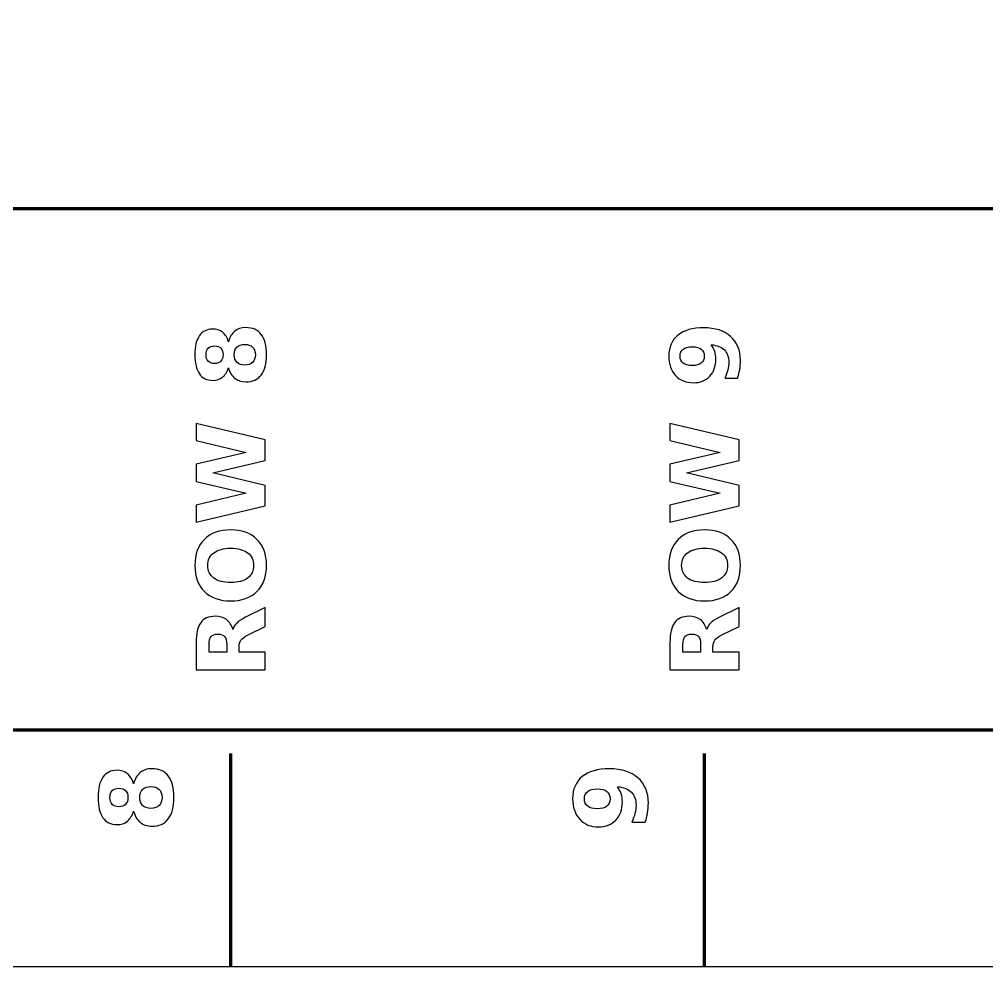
# Model space of a CAD drawing. Header units: centimetres. Extents: x -27.5 to 5.5, y -16.9 to -12.8.
# Drawn here: x -19.253 to -17.212, y -16.85 to -14.85 of the extents above; entities that cross this region are included whole.
import ezdxf

# ---------------------------------------------------------------- set-up
doc = ezdxf.new("R2010")
doc.units = ezdxf.units.CM
doc.header["$MEASUREMENT"] = 0
doc.layers.add('Layer 1', color=7, linetype='Continuous')

msp = doc.modelspace()

# ---------------------------------------------------------------- linework, layer by layer
at = {"layer": 'Layer 1', "color": 7}
msp.add_open_spline([(-27.5, -12.85), (-27.5, -12.85), (5.5, -12.85), (5.5, -12.85), (5.5, -12.85), (5.5, -12.85), (5.5, -16.85), (5.5, -16.85), (5.5, -16.85), (5.5, -16.85), (-27.5, -16.85), (-27.5, -16.85), (-27.5, -16.85), (-27.5, -16.85), (-27.5, -12.85), (-27.5, -12.85)], degree=3, knots=[0, 0, 0, 0, 0.25, 0.25, 0.25, 0.25, 0.5, 0.5, 0.5, 0.5, 0.75, 0.75, 0.75, 0.75, 1, 1, 1, 1], dxfattribs=at)
at = {"layer": 'Layer 1', "color": 250, "lineweight": 100}
msp.add_open_spline([(-26.05684, -16.35), (-26.05684, -16.35), (-26.05684, -15.25), (-26.05684, -15.25), (-26.05684, -15.25), (-26.05684, -15.25), (3.51816, -15.25), (3.51816, -15.25), (3.51816, -15.25), (3.51816, -15.25), (3.51816, -16.35), (3.51816, -16.35), (3.51816, -16.35), (3.51816, -16.35), (-26.05684, -16.35), (-26.05684, -16.35)], degree=3, knots=[0, 0, 0, 0, 0.25, 0.25, 0.25, 0.25, 0.5, 0.5, 0.5, 0.5, 0.75, 0.75, 0.75, 0.75, 1, 1, 1, 1], dxfattribs=at)
at = {"layer": 'Layer 1', "color": 250}
for points, knots in [([(-18.81167, -15.58542), (-18.81434, -15.59426), (-18.81844, -15.60092), (-18.82397, -15.60542), (-18.82397, -15.60542), (-18.82951, -15.60992), (-18.83641, -15.61216), (-18.84467, -15.61216), (-18.84467, -15.61216), (-18.85697, -15.61216), (-18.86637, -15.60756), (-18.87281, -15.59839), (-18.87281, -15.59839), (-18.87924, -15.58922), (-18.88247, -15.57572), (-18.88247, -15.55796), (-18.88247, -15.55796), (-18.88247, -15.54032), (-18.87927, -15.52689), (-18.87284, -15.51772), (-18.87284, -15.51772), (-18.86644, -15.50856), (-18.85704, -15.50396), (-18.84467, -15.50396), (-18.84467, -15.50396), (-18.83641, -15.50396), (-18.82951, -15.50622), (-18.82397, -15.51072), (-18.82397, -15.51072), (-18.81844, -15.51526), (-18.81434, -15.52196), (-18.81167, -15.53079), (-18.81167, -15.53079), (-18.80894, -15.52089), (-18.80451, -15.51342), (-18.79834, -15.50839), (-18.79834, -15.50839), (-18.79221, -15.50336), (-18.78444, -15.50082), (-18.77504, -15.50082), (-18.77504, -15.50082), (-18.76061, -15.50082), (-18.74967, -15.50562), (-18.74231, -15.51522), (-18.74231, -15.51522), (-18.73491, -15.52482), (-18.73121, -15.53909), (-18.73121, -15.55796), (-18.73121, -15.55796), (-18.73121, -15.57692), (-18.73491, -15.59122), (-18.74231, -15.60089), (-18.74231, -15.60089), (-18.74967, -15.61056), (-18.76061, -15.61539), (-18.77504, -15.61539), (-18.77504, -15.61539), (-18.78444, -15.61539), (-18.79221, -15.61286), (-18.79834, -15.60782), (-18.79834, -15.60782), (-18.80451, -15.60279), (-18.80894, -15.59532), (-18.81167, -15.58542)], [0, 0, 0, 0, 0.0625, 0.0625, 0.0625, 0.0625, 0.125, 0.125, 0.125, 0.125, 0.1875, 0.1875, 0.1875, 0.1875, 0.25, 0.25, 0.25, 0.25, 0.3125, 0.3125, 0.3125, 0.3125, 0.375, 0.375, 0.375, 0.375, 0.4375, 0.4375, 0.4375, 0.4375, 0.5, 0.5, 0.5, 0.5, 0.5625, 0.5625, 0.5625, 0.5625, 0.625, 0.625, 0.625, 0.625, 0.6875, 0.6875, 0.6875, 0.6875, 0.75, 0.75, 0.75, 0.75, 0.8125, 0.8125, 0.8125, 0.8125, 0.875, 0.875, 0.875, 0.875, 0.9375, 0.9375, 0.9375, 0.9375, 1, 1, 1, 1]), ([(-17.73724, -15.60756), (-17.73724, -15.60756), (-17.76421, -15.60756), (-17.76421, -15.60756), (-17.76421, -15.60756), (-17.76141, -15.60156), (-17.75931, -15.59582), (-17.75791, -15.59036), (-17.75791, -15.59036), (-17.75651, -15.58489), (-17.75581, -15.57949), (-17.75581, -15.57416), (-17.75581, -15.57416), (-17.75581, -15.56296), (-17.75891, -15.55426), (-17.76514, -15.54799), (-17.76514, -15.54799), (-17.77134, -15.54176), (-17.78057, -15.53806), (-17.79281, -15.53696), (-17.79281, -15.53696), (-17.78954, -15.54139), (-17.78711, -15.54609), (-17.78547, -15.55112), (-17.78547, -15.55112), (-17.78384, -15.55612), (-17.78304, -15.56156), (-17.78304, -15.56742), (-17.78304, -15.56742), (-17.78304, -15.58232), (-17.78737, -15.59436), (-17.79607, -15.60349), (-17.79607, -15.60349), (-17.80477, -15.61266), (-17.81621, -15.61722), (-17.83041, -15.61722), (-17.83041, -15.61722), (-17.84611, -15.61722), (-17.85867, -15.61212), (-17.86811, -15.60196), (-17.86811, -15.60196), (-17.87754, -15.59176), (-17.88227, -15.57809), (-17.88227, -15.56099), (-17.88227, -15.56099), (-17.88227, -15.54196), (-17.87587, -15.52726), (-17.86304, -15.51686), (-17.86304, -15.51686), (-17.85021, -15.50642), (-17.83207, -15.50122), (-17.80864, -15.50122), (-17.80864, -15.50122), (-17.78457, -15.50122), (-17.76564, -15.50732), (-17.75187, -15.51949), (-17.75187, -15.51949), (-17.73811, -15.53166), (-17.73121, -15.54836), (-17.73121, -15.56956), (-17.73121, -15.56956), (-17.73121, -15.57642), (-17.73171, -15.58296), (-17.73271, -15.58919), (-17.73271, -15.58919), (-17.73371, -15.59546), (-17.73524, -15.60156), (-17.73724, -15.60756)], [0, 0, 0, 0, 0.0588235, 0.0588235, 0.0588235, 0.0588235, 0.1176471, 0.1176471, 0.1176471, 0.1176471, 0.1764706, 0.1764706, 0.1764706, 0.1764706, 0.2352941, 0.2352941, 0.2352941, 0.2352941, 0.2941176, 0.2941176, 0.2941176, 0.2941176, 0.3529412, 0.3529412, 0.3529412, 0.3529412, 0.4117647, 0.4117647, 0.4117647, 0.4117647, 0.4705882, 0.4705882, 0.4705882, 0.4705882, 0.5294118, 0.5294118, 0.5294118, 0.5294118, 0.5882353, 0.5882353, 0.5882353, 0.5882353, 0.6470588, 0.6470588, 0.6470588, 0.6470588, 0.7058824, 0.7058824, 0.7058824, 0.7058824, 0.7647059, 0.7647059, 0.7647059, 0.7647059, 0.8235294, 0.8235294, 0.8235294, 0.8235294, 0.8823529, 0.8823529, 0.8823529, 0.8823529, 0.9411765, 0.9411765, 0.9411765, 0.9411765, 1, 1, 1, 1]), ([(-18.84087, -15.57662), (-18.83507, -15.57662), (-18.83061, -15.57502), (-18.82751, -15.57179), (-18.82751, -15.57179), (-18.82437, -15.56856), (-18.82281, -15.56396), (-18.82281, -15.55796), (-18.82281, -15.55796), (-18.82281, -15.55209), (-18.82437, -15.54756), (-18.82751, -15.54439), (-18.82751, -15.54439), (-18.83061, -15.54119), (-18.83507, -15.53959), (-18.84087, -15.53959), (-18.84087, -15.53959), (-18.84667, -15.53959), (-18.85111, -15.54119), (-18.85421, -15.54439), (-18.85421, -15.54439), (-18.85731, -15.54756), (-18.85884, -15.55209), (-18.85884, -15.55796), (-18.85884, -15.55796), (-18.85884, -15.56396), (-18.85727, -15.56856), (-18.85414, -15.57179), (-18.85414, -15.57179), (-18.85104, -15.57502), (-18.84661, -15.57662), (-18.84087, -15.57662)], [0, 0, 0, 0, 0.125, 0.125, 0.125, 0.125, 0.25, 0.25, 0.25, 0.25, 0.375, 0.375, 0.375, 0.375, 0.5, 0.5, 0.5, 0.5, 0.625, 0.625, 0.625, 0.625, 0.75, 0.75, 0.75, 0.75, 0.875, 0.875, 0.875, 0.875, 1, 1, 1, 1]), ([(-18.79927, -15.55796), (-18.79927, -15.56499), (-18.79734, -15.57042), (-18.79351, -15.57419), (-18.79351, -15.57419), (-18.78967, -15.57796), (-18.78417, -15.57986), (-18.77701, -15.57986), (-18.77701, -15.57986), (-18.76984, -15.57986), (-18.76437, -15.57796), (-18.76054, -15.57419), (-18.76054, -15.57419), (-18.75674, -15.57042), (-18.75484, -15.56499), (-18.75484, -15.55796), (-18.75484, -15.55796), (-18.75484, -15.55099), (-18.75674, -15.54566), (-18.76054, -15.54192), (-18.76054, -15.54192), (-18.76437, -15.53822), (-18.76984, -15.53636), (-18.77701, -15.53636), (-18.77701, -15.53636), (-18.78424, -15.53636), (-18.78974, -15.53822), (-18.79357, -15.54192), (-18.79357, -15.54192), (-18.79737, -15.54566), (-18.79927, -15.55099), (-18.79927, -15.55796)], [0, 0, 0, 0, 0.125, 0.125, 0.125, 0.125, 0.25, 0.25, 0.25, 0.25, 0.375, 0.375, 0.375, 0.375, 0.5, 0.5, 0.5, 0.5, 0.625, 0.625, 0.625, 0.625, 0.75, 0.75, 0.75, 0.75, 0.875, 0.875, 0.875, 0.875, 1, 1, 1, 1]), ([(-17.80744, -15.56116), (-17.80744, -15.55459), (-17.80957, -15.54966), (-17.81384, -15.54632), (-17.81384, -15.54632), (-17.81811, -15.54302), (-17.82451, -15.54136), (-17.83304, -15.54136), (-17.83304, -15.54136), (-17.84151, -15.54136), (-17.84791, -15.54302), (-17.85221, -15.54632), (-17.85221, -15.54632), (-17.85651, -15.54966), (-17.85864, -15.55459), (-17.85864, -15.56116), (-17.85864, -15.56116), (-17.85864, -15.56776), (-17.85651, -15.57269), (-17.85221, -15.57602), (-17.85221, -15.57602), (-17.84791, -15.57932), (-17.84151, -15.58099), (-17.83304, -15.58099), (-17.83304, -15.58099), (-17.82451, -15.58099), (-17.81811, -15.57932), (-17.81384, -15.57602), (-17.81384, -15.57602), (-17.80957, -15.57269), (-17.80744, -15.56776), (-17.80744, -15.56116)], [0, 0, 0, 0, 0.125, 0.125, 0.125, 0.125, 0.25, 0.25, 0.25, 0.25, 0.375, 0.375, 0.375, 0.375, 0.5, 0.5, 0.5, 0.5, 0.625, 0.625, 0.625, 0.625, 0.75, 0.75, 0.75, 0.75, 0.875, 0.875, 0.875, 0.875, 1, 1, 1, 1]), ([(-18.87984, -15.91185), (-18.87984, -15.91185), (-18.87984, -15.87582), (-18.87984, -15.87582), (-18.87984, -15.87582), (-18.87984, -15.87582), (-18.77387, -15.85062), (-18.77387, -15.85062), (-18.77387, -15.85062), (-18.77387, -15.85062), (-18.87984, -15.82562), (-18.87984, -15.82562), (-18.87984, -15.82562), (-18.87984, -15.82562), (-18.87984, -15.78939), (-18.87984, -15.78939), (-18.87984, -15.78939), (-18.87984, -15.78939), (-18.77387, -15.76439), (-18.77387, -15.76439), (-18.77387, -15.76439), (-18.77387, -15.76439), (-18.87984, -15.73919), (-18.87984, -15.73919), (-18.87984, -15.73919), (-18.87984, -15.73919), (-18.87984, -15.70345), (-18.87984, -15.70345), (-18.87984, -15.70345), (-18.87984, -15.70345), (-18.73404, -15.73782), (-18.73404, -15.73782), (-18.73404, -15.73782), (-18.73404, -15.73782), (-18.73404, -15.78119), (-18.73404, -15.78119), (-18.73404, -15.78119), (-18.73404, -15.78119), (-18.84487, -15.80765), (-18.84487, -15.80765), (-18.84487, -15.80765), (-18.84487, -15.80765), (-18.73404, -15.83382), (-18.73404, -15.83382), (-18.73404, -15.83382), (-18.73404, -15.83382), (-18.73404, -15.87719), (-18.73404, -15.87719), (-18.73404, -15.87719), (-18.73404, -15.87719), (-18.87984, -15.91185), (-18.87984, -15.91185)], [0, 0, 0, 0, 0.0769231, 0.0769231, 0.0769231, 0.0769231, 0.1538462, 0.1538462, 0.1538462, 0.1538462, 0.2307692, 0.2307692, 0.2307692, 0.2307692, 0.3076923, 0.3076923, 0.3076923, 0.3076923, 0.3846154, 0.3846154, 0.3846154, 0.3846154, 0.4615385, 0.4615385, 0.4615385, 0.4615385, 0.5384615, 0.5384615, 0.5384615, 0.5384615, 0.6153846, 0.6153846, 0.6153846, 0.6153846, 0.6923077, 0.6923077, 0.6923077, 0.6923077, 0.7692308, 0.7692308, 0.7692308, 0.7692308, 0.8461538, 0.8461538, 0.8461538, 0.8461538, 0.9230769, 0.9230769, 0.9230769, 0.9230769, 1, 1, 1, 1]), ([(-17.87984, -15.91185), (-17.87984, -15.91185), (-17.87984, -15.87582), (-17.87984, -15.87582), (-17.87984, -15.87582), (-17.87984, -15.87582), (-17.77387, -15.85062), (-17.77387, -15.85062), (-17.77387, -15.85062), (-17.77387, -15.85062), (-17.87984, -15.82562), (-17.87984, -15.82562), (-17.87984, -15.82562), (-17.87984, -15.82562), (-17.87984, -15.78939), (-17.87984, -15.78939), (-17.87984, -15.78939), (-17.87984, -15.78939), (-17.77387, -15.76439), (-17.77387, -15.76439), (-17.77387, -15.76439), (-17.77387, -15.76439), (-17.87984, -15.73919), (-17.87984, -15.73919), (-17.87984, -15.73919), (-17.87984, -15.73919), (-17.87984, -15.70345), (-17.87984, -15.70345), (-17.87984, -15.70345), (-17.87984, -15.70345), (-17.73404, -15.73782), (-17.73404, -15.73782), (-17.73404, -15.73782), (-17.73404, -15.73782), (-17.73404, -15.78119), (-17.73404, -15.78119), (-17.73404, -15.78119), (-17.73404, -15.78119), (-17.84487, -15.80765), (-17.84487, -15.80765), (-17.84487, -15.80765), (-17.84487, -15.80765), (-17.73404, -15.83382), (-17.73404, -15.83382), (-17.73404, -15.83382), (-17.73404, -15.83382), (-17.73404, -15.87719), (-17.73404, -15.87719), (-17.73404, -15.87719), (-17.73404, -15.87719), (-17.87984, -15.91185), (-17.87984, -15.91185)], [0, 0, 0, 0, 0.0769231, 0.0769231, 0.0769231, 0.0769231, 0.1538462, 0.1538462, 0.1538462, 0.1538462, 0.2307692, 0.2307692, 0.2307692, 0.2307692, 0.3076923, 0.3076923, 0.3076923, 0.3076923, 0.3846154, 0.3846154, 0.3846154, 0.3846154, 0.4615385, 0.4615385, 0.4615385, 0.4615385, 0.5384615, 0.5384615, 0.5384615, 0.5384615, 0.6153846, 0.6153846, 0.6153846, 0.6153846, 0.6923077, 0.6923077, 0.6923077, 0.6923077, 0.7692308, 0.7692308, 0.7692308, 0.7692308, 0.8461538, 0.8461538, 0.8461538, 0.8461538, 0.9230769, 0.9230769, 0.9230769, 0.9230769, 1, 1, 1, 1]), ([(-18.88247, -16.00288), (-18.88247, -15.97945), (-18.87577, -15.96108), (-18.86234, -15.94782), (-18.86234, -15.94782), (-18.84894, -15.93452), (-18.83041, -15.92788), (-18.80681, -15.92788), (-18.80681, -15.92788), (-18.78324, -15.92788), (-18.76474, -15.93452), (-18.75134, -15.94782), (-18.75134, -15.94782), (-18.73791, -15.96108), (-18.73121, -15.97945), (-18.73121, -16.00288), (-18.73121, -16.00288), (-18.73121, -16.02625), (-18.73791, -16.04458), (-18.75134, -16.05792), (-18.75134, -16.05792), (-18.76474, -16.07122), (-18.78324, -16.07788), (-18.80681, -16.07788), (-18.80681, -16.07788), (-18.83041, -16.07788), (-18.84894, -16.07122), (-18.86234, -16.05792), (-18.86234, -16.05792), (-18.87577, -16.04458), (-18.88247, -16.02625), (-18.88247, -16.00288)], [0, 0, 0, 0, 0.125, 0.125, 0.125, 0.125, 0.25, 0.25, 0.25, 0.25, 0.375, 0.375, 0.375, 0.375, 0.5, 0.5, 0.5, 0.5, 0.625, 0.625, 0.625, 0.625, 0.75, 0.75, 0.75, 0.75, 0.875, 0.875, 0.875, 0.875, 1, 1, 1, 1]), ([(-17.88247, -16.00288), (-17.88247, -15.97945), (-17.87577, -15.96108), (-17.86234, -15.94782), (-17.86234, -15.94782), (-17.84894, -15.93452), (-17.83041, -15.92788), (-17.80681, -15.92788), (-17.80681, -15.92788), (-17.78324, -15.92788), (-17.76474, -15.93452), (-17.75134, -15.94782), (-17.75134, -15.94782), (-17.73791, -15.96108), (-17.73121, -15.97945), (-17.73121, -16.00288), (-17.73121, -16.00288), (-17.73121, -16.02625), (-17.73791, -16.04458), (-17.75134, -16.05792), (-17.75134, -16.05792), (-17.76474, -16.07122), (-17.78324, -16.07788), (-17.80681, -16.07788), (-17.80681, -16.07788), (-17.83041, -16.07788), (-17.84894, -16.07122), (-17.86234, -16.05792), (-17.86234, -16.05792), (-17.87577, -16.04458), (-17.88247, -16.02625), (-17.88247, -16.00288)], [0, 0, 0, 0, 0.125, 0.125, 0.125, 0.125, 0.25, 0.25, 0.25, 0.25, 0.375, 0.375, 0.375, 0.375, 0.5, 0.5, 0.5, 0.5, 0.625, 0.625, 0.625, 0.625, 0.75, 0.75, 0.75, 0.75, 0.875, 0.875, 0.875, 0.875, 1, 1, 1, 1]), ([(-18.85524, -16.00288), (-18.85524, -16.01435), (-18.85101, -16.02322), (-18.84254, -16.02955), (-18.84254, -16.02955), (-18.83407, -16.03585), (-18.82217, -16.03902), (-18.80681, -16.03902), (-18.80681, -16.03902), (-18.79147, -16.03902), (-18.77961, -16.03585), (-18.77114, -16.02955), (-18.77114, -16.02955), (-18.76267, -16.02322), (-18.75844, -16.01435), (-18.75844, -16.00288), (-18.75844, -16.00288), (-18.75844, -15.99135), (-18.76267, -15.98245), (-18.77114, -15.97612), (-18.77114, -15.97612), (-18.77961, -15.96982), (-18.79147, -15.96665), (-18.80681, -15.96665), (-18.80681, -15.96665), (-18.82217, -15.96665), (-18.83407, -15.96982), (-18.84254, -15.97612), (-18.84254, -15.97612), (-18.85101, -15.98245), (-18.85524, -15.99135), (-18.85524, -16.00288)], [0, 0, 0, 0, 0.125, 0.125, 0.125, 0.125, 0.25, 0.25, 0.25, 0.25, 0.375, 0.375, 0.375, 0.375, 0.5, 0.5, 0.5, 0.5, 0.625, 0.625, 0.625, 0.625, 0.75, 0.75, 0.75, 0.75, 0.875, 0.875, 0.875, 0.875, 1, 1, 1, 1]), ([(-17.85524, -16.00288), (-17.85524, -16.01435), (-17.85101, -16.02322), (-17.84254, -16.02955), (-17.84254, -16.02955), (-17.83407, -16.03585), (-17.82217, -16.03902), (-17.80681, -16.03902), (-17.80681, -16.03902), (-17.79147, -16.03902), (-17.77961, -16.03585), (-17.77114, -16.02955), (-17.77114, -16.02955), (-17.76267, -16.02322), (-17.75844, -16.01435), (-17.75844, -16.00288), (-17.75844, -16.00288), (-17.75844, -15.99135), (-17.76267, -15.98245), (-17.77114, -15.97612), (-17.77114, -15.97612), (-17.77961, -15.96982), (-17.79147, -15.96665), (-17.80681, -15.96665), (-17.80681, -15.96665), (-17.82217, -15.96665), (-17.83407, -15.96982), (-17.84254, -15.97612), (-17.84254, -15.97612), (-17.85101, -15.98245), (-17.85524, -15.99135), (-17.85524, -16.00288)], [0, 0, 0, 0, 0.125, 0.125, 0.125, 0.125, 0.25, 0.25, 0.25, 0.25, 0.375, 0.375, 0.375, 0.375, 0.5, 0.5, 0.5, 0.5, 0.625, 0.625, 0.625, 0.625, 0.75, 0.75, 0.75, 0.75, 0.875, 0.875, 0.875, 0.875, 1, 1, 1, 1]), ([(-18.78921, -16.18588), (-18.78921, -16.18588), (-18.73404, -16.18588), (-18.73404, -16.18588), (-18.73404, -16.18588), (-18.73404, -16.18588), (-18.73404, -16.22348), (-18.73404, -16.22348), (-18.73404, -16.22348), (-18.73404, -16.22348), (-18.87984, -16.22348), (-18.87984, -16.22348), (-18.87984, -16.22348), (-18.87984, -16.22348), (-18.87984, -16.16605), (-18.87984, -16.16605), (-18.87984, -16.16605), (-18.87984, -16.14685), (-18.87661, -16.13275), (-18.87017, -16.12382), (-18.87017, -16.12382), (-18.86374, -16.11485), (-18.85354, -16.11038), (-18.83961, -16.11038), (-18.83961, -16.11038), (-18.82997, -16.11038), (-18.82204, -16.11272), (-18.81587, -16.11735), (-18.81587, -16.11735), (-18.80967, -16.12202), (-18.80511, -16.12905), (-18.80217, -16.13842), (-18.80217, -16.13842), (-18.80101, -16.13328), (-18.79837, -16.12865), (-18.79424, -16.12458), (-18.79424, -16.12458), (-18.79011, -16.12052), (-18.78384, -16.11642), (-18.77544, -16.11225), (-18.77544, -16.11225), (-18.77544, -16.11225), (-18.73404, -16.09182), (-18.73404, -16.09182), (-18.73404, -16.09182), (-18.73404, -16.09182), (-18.73404, -16.13188), (-18.73404, -16.13188), (-18.73404, -16.13188), (-18.73404, -16.13188), (-18.77027, -16.14965), (-18.77027, -16.14965), (-18.77027, -16.14965), (-18.77754, -16.15322), (-18.78254, -16.15685), (-18.78521, -16.16055), (-18.78521, -16.16055), (-18.78787, -16.16422), (-18.78921, -16.16912), (-18.78921, -16.17525), (-18.78921, -16.17525), (-18.78921, -16.17525), (-18.78921, -16.18588), (-18.78921, -16.18588)], [0, 0, 0, 0, 0.0625, 0.0625, 0.0625, 0.0625, 0.125, 0.125, 0.125, 0.125, 0.1875, 0.1875, 0.1875, 0.1875, 0.25, 0.25, 0.25, 0.25, 0.3125, 0.3125, 0.3125, 0.3125, 0.375, 0.375, 0.375, 0.375, 0.4375, 0.4375, 0.4375, 0.4375, 0.5, 0.5, 0.5, 0.5, 0.5625, 0.5625, 0.5625, 0.5625, 0.625, 0.625, 0.625, 0.625, 0.6875, 0.6875, 0.6875, 0.6875, 0.75, 0.75, 0.75, 0.75, 0.8125, 0.8125, 0.8125, 0.8125, 0.875, 0.875, 0.875, 0.875, 0.9375, 0.9375, 0.9375, 0.9375, 1, 1, 1, 1]), ([(-17.78921, -16.18588), (-17.78921, -16.18588), (-17.73404, -16.18588), (-17.73404, -16.18588), (-17.73404, -16.18588), (-17.73404, -16.18588), (-17.73404, -16.22348), (-17.73404, -16.22348), (-17.73404, -16.22348), (-17.73404, -16.22348), (-17.87984, -16.22348), (-17.87984, -16.22348), (-17.87984, -16.22348), (-17.87984, -16.22348), (-17.87984, -16.16605), (-17.87984, -16.16605), (-17.87984, -16.16605), (-17.87984, -16.14685), (-17.87661, -16.13275), (-17.87017, -16.12382), (-17.87017, -16.12382), (-17.86374, -16.11485), (-17.85354, -16.11038), (-17.83961, -16.11038), (-17.83961, -16.11038), (-17.82997, -16.11038), (-17.82204, -16.11272), (-17.81587, -16.11735), (-17.81587, -16.11735), (-17.80967, -16.12202), (-17.80511, -16.12905), (-17.80217, -16.13842), (-17.80217, -16.13842), (-17.80101, -16.13328), (-17.79837, -16.12865), (-17.79424, -16.12458), (-17.79424, -16.12458), (-17.79011, -16.12052), (-17.78384, -16.11642), (-17.77544, -16.11225), (-17.77544, -16.11225), (-17.77544, -16.11225), (-17.73404, -16.09182), (-17.73404, -16.09182), (-17.73404, -16.09182), (-17.73404, -16.09182), (-17.73404, -16.13188), (-17.73404, -16.13188), (-17.73404, -16.13188), (-17.73404, -16.13188), (-17.77027, -16.14965), (-17.77027, -16.14965), (-17.77027, -16.14965), (-17.77754, -16.15322), (-17.78254, -16.15685), (-17.78521, -16.16055), (-17.78521, -16.16055), (-17.78787, -16.16422), (-17.78921, -16.16912), (-17.78921, -16.17525), (-17.78921, -16.17525), (-17.78921, -16.17525), (-17.78921, -16.18588), (-17.78921, -16.18588)], [0, 0, 0, 0, 0.0625, 0.0625, 0.0625, 0.0625, 0.125, 0.125, 0.125, 0.125, 0.1875, 0.1875, 0.1875, 0.1875, 0.25, 0.25, 0.25, 0.25, 0.3125, 0.3125, 0.3125, 0.3125, 0.375, 0.375, 0.375, 0.375, 0.4375, 0.4375, 0.4375, 0.4375, 0.5, 0.5, 0.5, 0.5, 0.5625, 0.5625, 0.5625, 0.5625, 0.625, 0.625, 0.625, 0.625, 0.6875, 0.6875, 0.6875, 0.6875, 0.75, 0.75, 0.75, 0.75, 0.8125, 0.8125, 0.8125, 0.8125, 0.875, 0.875, 0.875, 0.875, 0.9375, 0.9375, 0.9375, 0.9375, 1, 1, 1, 1]), ([(-18.81517, -16.17005), (-18.81517, -16.16218), (-18.81664, -16.15652), (-18.81957, -16.15312), (-18.81957, -16.15312), (-18.82251, -16.14968), (-18.82734, -16.14798), (-18.83404, -16.14798), (-18.83404, -16.14798), (-18.84067, -16.14798), (-18.84544, -16.14968), (-18.84831, -16.15312), (-18.84831, -16.15312), (-18.85117, -16.15652), (-18.85261, -16.16218), (-18.85261, -16.17005), (-18.85261, -16.17005), (-18.85261, -16.17005), (-18.85261, -16.18588), (-18.85261, -16.18588), (-18.85261, -16.18588), (-18.85261, -16.18588), (-18.81517, -16.18588), (-18.81517, -16.18588), (-18.81517, -16.18588), (-18.81517, -16.18588), (-18.81517, -16.17005), (-18.81517, -16.17005)], [0, 0, 0, 0, 0.1428571, 0.1428571, 0.1428571, 0.1428571, 0.2857143, 0.2857143, 0.2857143, 0.2857143, 0.4285714, 0.4285714, 0.4285714, 0.4285714, 0.5714286, 0.5714286, 0.5714286, 0.5714286, 0.7142857, 0.7142857, 0.7142857, 0.7142857, 0.8571429, 0.8571429, 0.8571429, 0.8571429, 1, 1, 1, 1]), ([(-17.81517, -16.17005), (-17.81517, -16.16218), (-17.81664, -16.15652), (-17.81957, -16.15312), (-17.81957, -16.15312), (-17.82251, -16.14968), (-17.82734, -16.14798), (-17.83404, -16.14798), (-17.83404, -16.14798), (-17.84067, -16.14798), (-17.84544, -16.14968), (-17.84831, -16.15312), (-17.84831, -16.15312), (-17.85117, -16.15652), (-17.85261, -16.16218), (-17.85261, -16.17005), (-17.85261, -16.17005), (-17.85261, -16.17005), (-17.85261, -16.18588), (-17.85261, -16.18588), (-17.85261, -16.18588), (-17.85261, -16.18588), (-17.81517, -16.18588), (-17.81517, -16.18588), (-17.81517, -16.18588), (-17.81517, -16.18588), (-17.81517, -16.17005), (-17.81517, -16.17005)], [0, 0, 0, 0, 0.1428571, 0.1428571, 0.1428571, 0.1428571, 0.2857143, 0.2857143, 0.2857143, 0.2857143, 0.4285714, 0.4285714, 0.4285714, 0.4285714, 0.5714286, 0.5714286, 0.5714286, 0.5714286, 0.7142857, 0.7142857, 0.7142857, 0.7142857, 0.8571429, 0.8571429, 0.8571429, 0.8571429, 1, 1, 1, 1]), ([(-19.01186, -16.52172), (-19.01469, -16.53107), (-19.01902, -16.53813), (-19.02488, -16.54289), (-19.02488, -16.54289), (-19.03074, -16.54765), (-19.03804, -16.55002), (-19.04679, -16.55002), (-19.04679, -16.55002), (-19.05981, -16.55002), (-19.06975, -16.54515), (-19.07656, -16.53545), (-19.07656, -16.53545), (-19.08337, -16.52574), (-19.08679, -16.51146), (-19.08679, -16.49265), (-19.08679, -16.49265), (-19.08679, -16.47399), (-19.08341, -16.45977), (-19.0766, -16.45007), (-19.0766, -16.45007), (-19.06983, -16.44037), (-19.05988, -16.4355), (-19.04679, -16.4355), (-19.04679, -16.4355), (-19.03804, -16.4355), (-19.03074, -16.4379), (-19.02488, -16.44266), (-19.02488, -16.44266), (-19.01902, -16.44746), (-19.01469, -16.45455), (-19.01186, -16.4639), (-19.01186, -16.4639), (-19.00897, -16.45342), (-19.00428, -16.44552), (-18.99775, -16.44019), (-18.99775, -16.44019), (-18.99126, -16.43487), (-18.98304, -16.43219), (-18.97309, -16.43219), (-18.97309, -16.43219), (-18.95782, -16.43219), (-18.94625, -16.43727), (-18.93845, -16.44743), (-18.93845, -16.44743), (-18.93062, -16.45759), (-18.9267, -16.47269), (-18.9267, -16.49265), (-18.9267, -16.49265), (-18.9267, -16.51273), (-18.93062, -16.52786), (-18.93845, -16.53809), (-18.93845, -16.53809), (-18.94625, -16.54832), (-18.95782, -16.55344), (-18.97309, -16.55344), (-18.97309, -16.55344), (-18.98304, -16.55344), (-18.99126, -16.55076), (-18.99775, -16.54543), (-18.99775, -16.54543), (-19.00428, -16.5401), (-19.00897, -16.5322), (-19.01186, -16.52172)], [0, 0, 0, 0, 0.0625, 0.0625, 0.0625, 0.0625, 0.125, 0.125, 0.125, 0.125, 0.1875, 0.1875, 0.1875, 0.1875, 0.25, 0.25, 0.25, 0.25, 0.3125, 0.3125, 0.3125, 0.3125, 0.375, 0.375, 0.375, 0.375, 0.4375, 0.4375, 0.4375, 0.4375, 0.5, 0.5, 0.5, 0.5, 0.5625, 0.5625, 0.5625, 0.5625, 0.625, 0.625, 0.625, 0.625, 0.6875, 0.6875, 0.6875, 0.6875, 0.75, 0.75, 0.75, 0.75, 0.8125, 0.8125, 0.8125, 0.8125, 0.875, 0.875, 0.875, 0.875, 0.9375, 0.9375, 0.9375, 0.9375, 1, 1, 1, 1]), ([(-17.93187, -16.54474), (-17.93187, -16.54474), (-17.96041, -16.54474), (-17.96041, -16.54474), (-17.96041, -16.54474), (-17.95744, -16.53839), (-17.95522, -16.53232), (-17.95374, -16.52653), (-17.95374, -16.52653), (-17.95226, -16.52075), (-17.95152, -16.51503), (-17.95152, -16.50939), (-17.95152, -16.50939), (-17.95152, -16.49754), (-17.9548, -16.48833), (-17.96139, -16.4817), (-17.96139, -16.4817), (-17.96796, -16.4751), (-17.97773, -16.47118), (-17.99068, -16.47002), (-17.99068, -16.47002), (-17.98722, -16.47471), (-17.98464, -16.47968), (-17.98291, -16.48501), (-17.98291, -16.48501), (-17.98119, -16.4903), (-17.98034, -16.49605), (-17.98034, -16.50226), (-17.98034, -16.50226), (-17.98034, -16.51803), (-17.98493, -16.53077), (-17.99413, -16.54043), (-17.99413, -16.54043), (-18.00334, -16.55014), (-18.01544, -16.55497), (-18.03047, -16.55497), (-18.03047, -16.55497), (-18.04709, -16.55497), (-18.06039, -16.54957), (-18.07037, -16.53881), (-18.07037, -16.53881), (-18.08035, -16.52802), (-18.08536, -16.51355), (-18.08536, -16.49545), (-18.08536, -16.49545), (-18.08536, -16.47531), (-18.07859, -16.45975), (-18.06501, -16.44875), (-18.06501, -16.44875), (-18.05142, -16.4377), (-18.03223, -16.4322), (-18.00743, -16.4322), (-18.00743, -16.4322), (-17.98196, -16.4322), (-17.96192, -16.43866), (-17.94735, -16.45153), (-17.94735, -16.45153), (-17.93278, -16.46441), (-17.92548, -16.48208), (-17.92548, -16.50452), (-17.92548, -16.50452), (-17.92548, -16.51179), (-17.92601, -16.5187), (-17.92707, -16.5253), (-17.92707, -16.5253), (-17.92813, -16.53193), (-17.92975, -16.53839), (-17.93187, -16.54474)], [0, 0, 0, 0, 0.0588235, 0.0588235, 0.0588235, 0.0588235, 0.1176471, 0.1176471, 0.1176471, 0.1176471, 0.1764706, 0.1764706, 0.1764706, 0.1764706, 0.2352941, 0.2352941, 0.2352941, 0.2352941, 0.2941176, 0.2941176, 0.2941176, 0.2941176, 0.3529412, 0.3529412, 0.3529412, 0.3529412, 0.4117647, 0.4117647, 0.4117647, 0.4117647, 0.4705882, 0.4705882, 0.4705882, 0.4705882, 0.5294118, 0.5294118, 0.5294118, 0.5294118, 0.5882353, 0.5882353, 0.5882353, 0.5882353, 0.6470588, 0.6470588, 0.6470588, 0.6470588, 0.7058824, 0.7058824, 0.7058824, 0.7058824, 0.7647059, 0.7647059, 0.7647059, 0.7647059, 0.8235294, 0.8235294, 0.8235294, 0.8235294, 0.8823529, 0.8823529, 0.8823529, 0.8823529, 0.9411765, 0.9411765, 0.9411765, 0.9411765, 1, 1, 1, 1]), ([(-18.99874, -16.49265), (-18.99874, -16.5001), (-18.99669, -16.50585), (-18.99264, -16.50983), (-18.99264, -16.50983), (-18.98858, -16.51382), (-18.98276, -16.51583), (-18.97517, -16.51583), (-18.97517, -16.51583), (-18.96759, -16.51583), (-18.9618, -16.51382), (-18.95775, -16.50983), (-18.95775, -16.50983), (-18.95372, -16.50585), (-18.95171, -16.5001), (-18.95171, -16.49265), (-18.95171, -16.49265), (-18.95171, -16.48528), (-18.95372, -16.47964), (-18.95775, -16.47568), (-18.95775, -16.47568), (-18.9618, -16.47177), (-18.96759, -16.46979), (-18.97517, -16.46979), (-18.97517, -16.46979), (-18.98283, -16.46979), (-18.98865, -16.47177), (-18.99271, -16.47568), (-18.99271, -16.47568), (-18.99673, -16.47964), (-18.99874, -16.48528), (-18.99874, -16.49265)], [0, 0, 0, 0, 0.125, 0.125, 0.125, 0.125, 0.25, 0.25, 0.25, 0.25, 0.375, 0.375, 0.375, 0.375, 0.5, 0.5, 0.5, 0.5, 0.625, 0.625, 0.625, 0.625, 0.75, 0.75, 0.75, 0.75, 0.875, 0.875, 0.875, 0.875, 1, 1, 1, 1]), ([(-19.04277, -16.51241), (-19.03663, -16.51241), (-19.0319, -16.51072), (-19.02862, -16.50729), (-19.02862, -16.50729), (-19.0253, -16.50387), (-19.02365, -16.499), (-19.02365, -16.49265), (-19.02365, -16.49265), (-19.02365, -16.48644), (-19.0253, -16.48165), (-19.02862, -16.4783), (-19.02862, -16.4783), (-19.0319, -16.47491), (-19.03663, -16.47322), (-19.04277, -16.47322), (-19.04277, -16.47322), (-19.04891, -16.47322), (-19.0536, -16.47491), (-19.05688, -16.4783), (-19.05688, -16.4783), (-19.06016, -16.48165), (-19.06178, -16.48644), (-19.06178, -16.49265), (-19.06178, -16.49265), (-19.06178, -16.499), (-19.06012, -16.50387), (-19.05681, -16.50729), (-19.05681, -16.50729), (-19.05353, -16.51072), (-19.04883, -16.51241), (-19.04277, -16.51241)], [0, 0, 0, 0, 0.125, 0.125, 0.125, 0.125, 0.25, 0.25, 0.25, 0.25, 0.375, 0.375, 0.375, 0.375, 0.5, 0.5, 0.5, 0.5, 0.625, 0.625, 0.625, 0.625, 0.75, 0.75, 0.75, 0.75, 0.875, 0.875, 0.875, 0.875, 1, 1, 1, 1]), ([(-18.00616, -16.49563), (-18.00616, -16.48868), (-18.00842, -16.48346), (-18.01294, -16.47993), (-18.01294, -16.47993), (-18.01745, -16.47644), (-18.02423, -16.47467), (-18.03326, -16.47467), (-18.03326, -16.47467), (-18.04222, -16.47467), (-18.04899, -16.47644), (-18.05354, -16.47993), (-18.05354, -16.47993), (-18.05809, -16.48346), (-18.06035, -16.48868), (-18.06035, -16.49563), (-18.06035, -16.49563), (-18.06035, -16.50262), (-18.05809, -16.50784), (-18.05354, -16.51136), (-18.05354, -16.51136), (-18.04899, -16.51486), (-18.04222, -16.51662), (-18.03326, -16.51662), (-18.03326, -16.51662), (-18.02423, -16.51662), (-18.01745, -16.51486), (-18.01294, -16.51136), (-18.01294, -16.51136), (-18.00842, -16.50784), (-18.00616, -16.50262), (-18.00616, -16.49563)], [0, 0, 0, 0, 0.125, 0.125, 0.125, 0.125, 0.25, 0.25, 0.25, 0.25, 0.375, 0.375, 0.375, 0.375, 0.5, 0.5, 0.5, 0.5, 0.625, 0.625, 0.625, 0.625, 0.75, 0.75, 0.75, 0.75, 0.875, 0.875, 0.875, 0.875, 1, 1, 1, 1])]:
    msp.add_open_spline(points, degree=3, knots=knots, dxfattribs=at)
at = {"layer": 'Layer 1', "color": 250, "lineweight": 106}
for points in [[(-18.80684, -16.85), (-18.80684, -16.85), (-18.80686, -16.40001), (-18.80686, -16.40001)], [(-17.80684, -16.85), (-17.80684, -16.85), (-17.80686, -16.40001), (-17.80686, -16.40001)]]:
    msp.add_open_spline(points, degree=3, dxfattribs=at)

doc.saveas('drawing.dxf')
